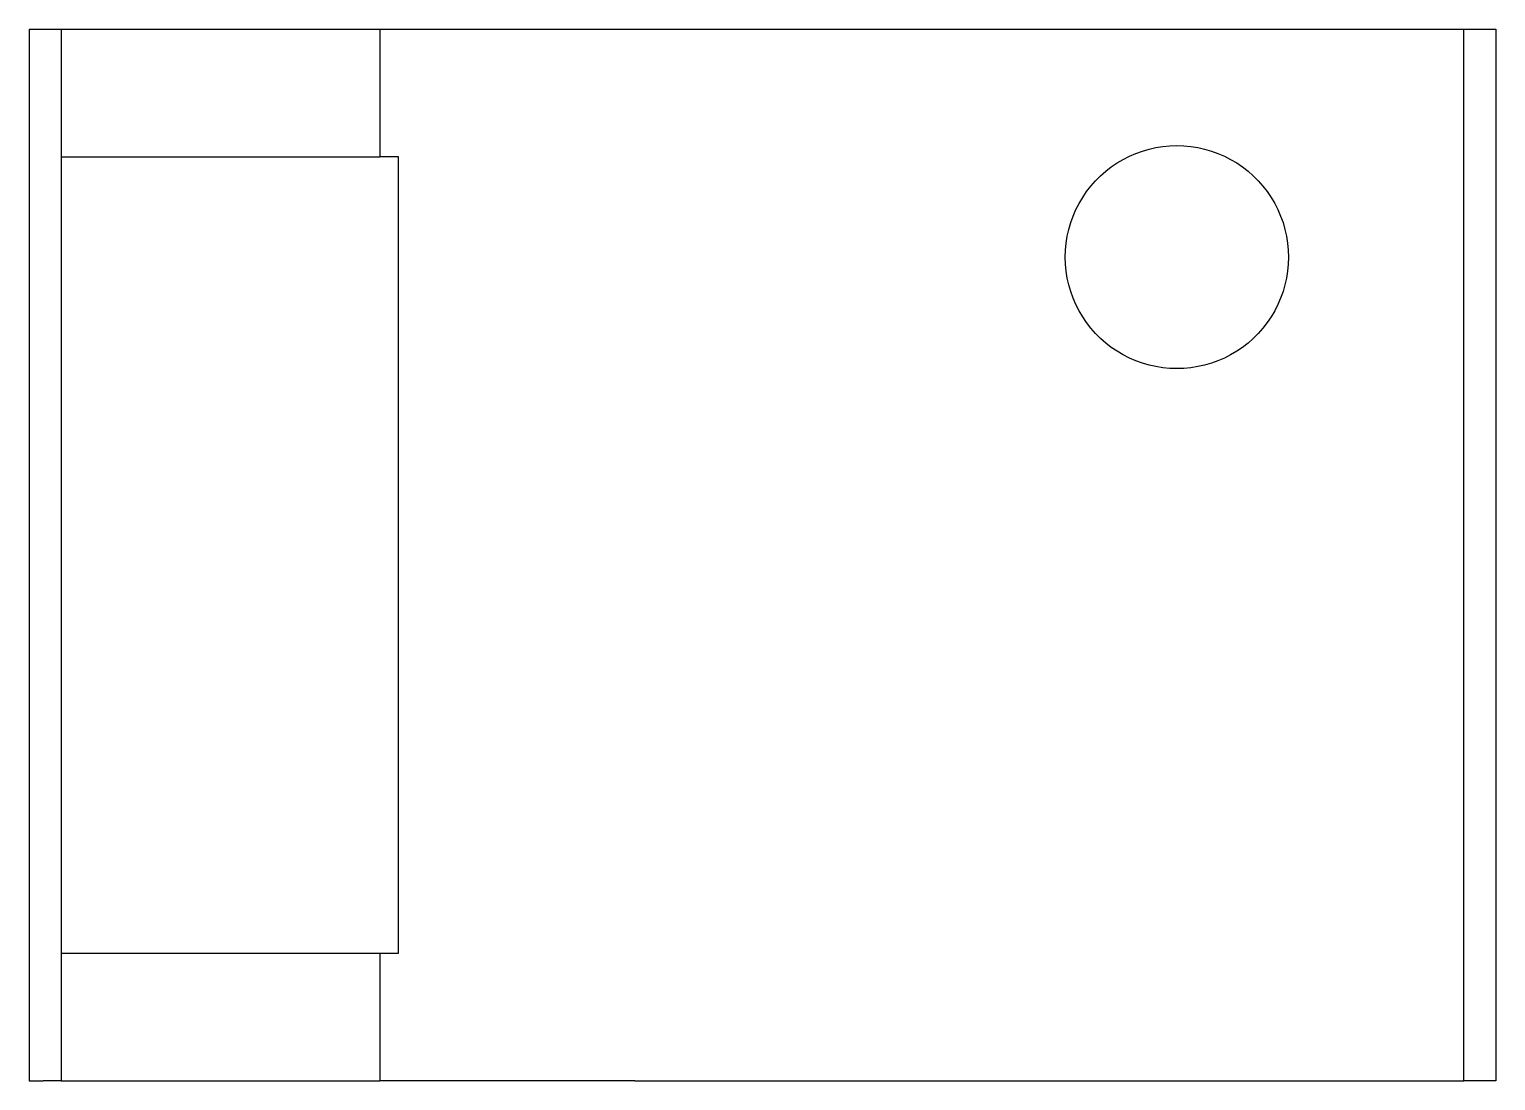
# Model space of a CAD drawing. Header units: metres. Extents: x -46 to 0, y 0 to 33.
import ezdxf

# ---------------------------------------------------------------- set-up
doc = ezdxf.new("R2010")
doc.units = ezdxf.units.M

msp = doc.modelspace()

# ---------------------------------------------------------------- linework, layer by layer
for points in [[(-46, 33), (-46, 32.34), (-46, 31.68), (-46, 31.02), (-46, 30.36), (-46, 29.7), (-46, 29.04), (-46, 28.38), (-46, 27.72), (-46, 27.06), (-46, 26.4), (-46, 25.74), (-46, 25.08), (-46, 24.42), (-46, 23.76), (-46, 23.1), (-46, 22.44), (-46, 21.78), (-46, 21.12), (-46, 20.46), (-46, 19.8), (-46, 19.14), (-46, 18.48), (-46, 17.82), (-46, 17.16), (-46, 16.5), (-46, 15.84), (-46, 15.18), (-46, 14.52), (-46, 13.86), (-46, 13.2), (-46, 12.54), (-46, 11.88), (-46, 11.22), (-46, 10.56), (-46, 9.9), (-46, 9.24), (-46, 8.58), (-46, 7.92), (-46, 7.26), (-46, 6.6), (-46, 5.94), (-46, 5.28), (-46, 4.62), (-46, 3.96), (-46, 3.3), (-46, 2.64), (-46, 1.98), (-46, 1.32), (-46, 0.66), (-46, 0)], [(-46, 33), (-45.999, 33), (-45.999, 33), (-45.998, 33), (-45.997, 33), (-45.995, 33), (-45.993, 33), (-45.991, 33), (-45.988, 33), (-45.985, 33), (-45.982, 33), (-45.979, 33), (-45.975, 33), (-45.97, 33), (-45.966, 33), (-45.961, 33), (-45.955, 33), (-45.95, 33), (-45.944, 33), (-45.937, 33), (-45.93, 33), (-45.923, 33), (-45.916, 33), (-45.908, 33), (-45.9, 33), (-45.892, 33), (-45.883, 33), (-45.873, 33), (-45.864, 33), (-45.854, 33), (-45.844, 33), (-45.834, 33), (-45.823, 33), (-45.812, 33), (-45.8, 33), (-45.788, 33), (-45.776, 33), (-45.764, 33), (-45.751, 33), (-45.738, 33), (-45.724, 33), (-45.71, 33), (-45.696, 33), (-45.682, 33), (-45.667, 33), (-45.652, 33), (-45.636, 33), (-45.621, 33), (-45.604, 33), (-45.588, 33), (-45.571, 33)], [(-45.571, 33), (-45.55, 33), (-45.528, 33), (-45.506, 33), (-45.485, 33), (-45.465, 33), (-45.444, 33), (-45.424, 33), (-45.405, 33), (-45.386, 33), (-45.368, 33), (-45.35, 33), (-45.332, 33), (-45.315, 33), (-45.298, 33), (-45.282, 33), (-45.267, 33), (-45.251, 33), (-45.236, 33), (-45.222, 33), (-45.208, 33), (-45.194, 33), (-45.181, 33), (-45.169, 33), (-45.156, 33), (-45.144, 33), (-45.133, 33), (-45.123, 33), (-45.112, 33), (-45.102, 33), (-45.093, 33), (-45.084, 33), (-45.075, 33), (-45.067, 33), (-45.06, 33), (-45.052, 33), (-45.046, 33), (-45.04, 33), (-45.034, 33), (-45.028, 33), (-45.024, 33), (-45.019, 33), (-45.015, 33), (-45.011, 33), (-45.009, 33), (-45.006, 33), (-45.004, 33), (-45.002, 33), (-45.002, 33), (-45.001, 33), (-45, 33)], [(-45, 33), (-45, 32.92), (-45, 32.84), (-45, 32.76), (-45, 32.68), (-45, 32.6), (-45, 32.52), (-45, 32.44), (-45, 32.36), (-45, 32.28), (-45, 32.2), (-45, 32.12), (-45, 32.04), (-45, 31.96), (-45, 31.88), (-45, 31.8), (-45, 31.72), (-45, 31.64), (-45, 31.56), (-45, 31.48), (-45, 31.4), (-45, 31.32), (-45, 31.24), (-45, 31.16), (-45, 31.08), (-45, 31), (-45, 30.92), (-45, 30.84), (-45, 30.76), (-45, 30.68), (-45, 30.6), (-45, 30.52), (-45, 30.44), (-45, 30.36), (-45, 30.28), (-45, 30.2), (-45, 30.12), (-45, 30.04), (-45, 29.96), (-45, 29.88), (-45, 29.8), (-45, 29.72), (-45, 29.64), (-45, 29.56), (-45, 29.48), (-45, 29.4), (-45, 29.32), (-45, 29.24), (-45, 29.16), (-45, 29.08), (-45, 29)], [(-45, 33), (-44.965, 33), (-44.93, 33), (-44.895, 33), (-44.83, 33), (-44.727, 33), (-44.623, 33), (-44.52, 33), (-44.362, 33), (-44.195, 33), (-44.028, 33), (-43.846, 33), (-43.624, 33), (-43.402, 33), (-43.181, 33), (-42.928, 33), (-42.662, 33), (-42.397, 33), (-42.127, 33), (-41.831, 33), (-41.535, 33), (-41.239, 33), (-40.935, 33), (-40.623, 33), (-40.312, 33), (-40, 33), (-39.688, 33), (-39.377, 33), (-39.065, 33), (-38.761, 33), (-38.465, 33), (-38.169, 33), (-37.873, 33), (-37.603, 33), (-37.338, 33), (-37.072, 33), (-36.819, 33), (-36.598, 33), (-36.376, 33), (-36.154, 33), (-35.972, 33), (-35.805, 33), (-35.638, 33), (-35.48, 33), (-35.377, 33), (-35.273, 33), (-35.17, 33), (-35.105, 33), (-35.07, 33), (-35.035, 33), (-35, 33)], [(-35, 33), (-35, 32.92), (-35, 32.84), (-35, 32.76), (-35, 32.68), (-35, 32.6), (-35, 32.52), (-35, 32.44), (-35, 32.36), (-35, 32.28), (-35, 32.2), (-35, 32.12), (-35, 32.04), (-35, 31.96), (-35, 31.88), (-35, 31.8), (-35, 31.72), (-35, 31.64), (-35, 31.56), (-35, 31.48), (-35, 31.4), (-35, 31.32), (-35, 31.24), (-35, 31.16), (-35, 31.08), (-35, 31), (-35, 30.92), (-35, 30.84), (-35, 30.76), (-35, 30.68), (-35, 30.6), (-35, 30.52), (-35, 30.44), (-35, 30.36), (-35, 30.28), (-35, 30.2), (-35, 30.12), (-35, 30.04), (-35, 29.96), (-35, 29.88), (-35, 29.8), (-35, 29.72), (-35, 29.64), (-35, 29.56), (-35, 29.48), (-35, 29.4), (-35, 29.32), (-35, 29.24), (-35, 29.16), (-35, 29.08), (-35, 29)], [(-35, 33), (-34.986, 33), (-34.972, 33), (-34.958, 33), (-34.932, 33), (-34.89, 33), (-34.848, 33), (-34.805, 33), (-34.74, 33), (-34.67, 33), (-34.601, 33), (-34.524, 33), (-34.427, 33), (-34.331, 33), (-34.235, 33), (-34.121, 33), (-33.999, 33), (-33.878, 33), (-33.753, 33), (-33.608, 33), (-33.462, 33), (-33.317, 33), (-33.159, 33), (-32.992, 33), (-32.824, 33), (-32.657, 33), (-32.47, 33), (-32.282, 33), (-32.095, 33), (-31.9, 33), (-31.695, 33), (-31.49, 33), (-31.286, 33), (-31.068, 33), (-30.848, 33), (-30.628, 33), (-30.405, 33), (-30.173, 33), (-29.941, 33), (-29.709, 33), (-29.47, 33), (-29.228, 33), (-28.987, 33), (-28.745, 33), (-28.497, 33), (-28.249, 33), (-28.002, 33), (-27.752, 33), (-27.502, 33), (-27.251, 33), (-27, 33)], [(-27, 33), (-26.48, 33), (-25.96, 33), (-25.44, 33), (-24.92, 33), (-24.4, 33), (-23.88, 33), (-23.36, 33), (-22.84, 33), (-22.32, 33), (-21.8, 33), (-21.28, 33), (-20.76, 33), (-20.24, 33), (-19.72, 33), (-19.2, 33), (-18.68, 33), (-18.16, 33), (-17.64, 33), (-17.12, 33), (-16.6, 33), (-16.08, 33), (-15.56, 33), (-15.04, 33), (-14.52, 33), (-14, 33), (-13.48, 33), (-12.96, 33), (-12.44, 33), (-11.92, 33), (-11.4, 33), (-10.88, 33), (-10.36, 33), (-9.84, 33), (-9.32, 33), (-8.8, 33), (-8.28, 33), (-7.76, 33), (-7.24, 33), (-6.72, 33), (-6.2, 33), (-5.68, 33), (-5.16, 33), (-4.64, 33), (-4.12, 33), (-3.6, 33), (-3.08, 33), (-2.56, 33), (-2.04, 33), (-1.52, 33), (-1, 33)], [(-1, 0), (-1, 0.66), (-1, 1.32), (-1, 1.98), (-1, 2.64), (-1, 3.3), (-1, 3.96), (-1, 4.62), (-1, 5.28), (-1, 5.94), (-1, 6.6), (-1, 7.26), (-1, 7.92), (-1, 8.58), (-1, 9.24), (-1, 9.9), (-1, 10.56), (-1, 11.22), (-1, 11.88), (-1, 12.54), (-1, 13.2), (-1, 13.86), (-1, 14.52), (-1, 15.18), (-1, 15.84), (-1, 16.5), (-1, 17.16), (-1, 17.82), (-1, 18.48), (-1, 19.14), (-1, 19.8), (-1, 20.46), (-1, 21.12), (-1, 21.78), (-1, 22.44), (-1, 23.1), (-1, 23.76), (-1, 24.42), (-1, 25.08), (-1, 25.74), (-1, 26.4), (-1, 27.06), (-1, 27.72), (-1, 28.38), (-1, 29.04), (-1, 29.7), (-1, 30.36), (-1, 31.02), (-1, 31.68), (-1, 32.34), (-1, 33)], [(-1, 33), (-0.98, 33), (-0.96, 33), (-0.94, 33), (-0.92, 33), (-0.9, 33), (-0.88, 33), (-0.86, 33), (-0.84, 33), (-0.82, 33), (-0.8, 33), (-0.78, 33), (-0.76, 33), (-0.74, 33), (-0.72, 33), (-0.7, 33), (-0.68, 33), (-0.66, 33), (-0.64, 33), (-0.62, 33), (-0.6, 33), (-0.58, 33), (-0.56, 33), (-0.54, 33), (-0.52, 33), (-0.5, 33), (-0.48, 33), (-0.46, 33), (-0.44, 33), (-0.42, 33), (-0.4, 33), (-0.38, 33), (-0.36, 33), (-0.34, 33), (-0.32, 33), (-0.3, 33), (-0.28, 33), (-0.26, 33), (-0.24, 33), (-0.22, 33), (-0.2, 33), (-0.18, 33), (-0.16, 33), (-0.14, 33), (-0.12, 33), (-0.1, 33), (-0.08, 33), (-0.06, 33), (-0.04, 33), (-0.02, 33), (0, 33)], [(0, 33), (0, 32.34), (0, 31.68), (0, 31.02), (0, 30.36), (0, 29.7), (0, 29.04), (0, 28.38), (0, 27.72), (0, 27.06), (0, 26.4), (0, 25.74), (0, 25.08), (0, 24.42), (0, 23.76), (0, 23.1), (0, 22.44), (0, 21.78), (0, 21.12), (0, 20.46), (0, 19.8), (0, 19.14), (0, 18.48), (0, 17.82), (0, 17.16), (0, 16.5), (0, 15.84), (0, 15.18), (0, 14.52), (0, 13.86), (0, 13.2), (0, 12.54), (0, 11.88), (0, 11.22), (0, 10.56), (0, 9.9), (0, 9.24), (0, 8.58), (0, 7.92), (0, 7.26), (0, 6.6), (0, 5.94), (0, 5.28), (0, 4.62), (0, 3.96), (0, 3.3), (0, 2.64), (0, 1.98), (0, 1.32), (0, 0.66), (0, 0)], [(-45, 29), (-45, 28.5), (-45, 28), (-45, 27.5), (-45, 27), (-45, 26.5), (-45, 26), (-45, 25.5), (-45, 25), (-45, 24.5), (-45, 24), (-45, 23.5), (-45, 23), (-45, 22.5), (-45, 22), (-45, 21.5), (-45, 21), (-45, 20.5), (-45, 20), (-45, 19.5), (-45, 19), (-45, 18.5), (-45, 18), (-45, 17.5), (-45, 17), (-45, 16.5), (-45, 16), (-45, 15.5), (-45, 15), (-45, 14.5), (-45, 14), (-45, 13.5), (-45, 13), (-45, 12.5), (-45, 12), (-45, 11.5), (-45, 11), (-45, 10.5), (-45, 10), (-45, 9.5), (-45, 9), (-45, 8.5), (-45, 8), (-45, 7.5), (-45, 7), (-45, 6.5), (-45, 6), (-45, 5.5), (-45, 5), (-45, 4.5), (-45, 4)], [(-45, 29), (-44.965, 29), (-44.93, 29), (-44.895, 29), (-44.83, 29), (-44.727, 29), (-44.623, 29), (-44.52, 29), (-44.362, 29), (-44.195, 29), (-44.028, 29), (-43.846, 29), (-43.624, 29), (-43.402, 29), (-43.181, 29), (-42.928, 29), (-42.662, 29), (-42.397, 29), (-42.127, 29), (-41.831, 29), (-41.535, 29), (-41.239, 29), (-40.935, 29), (-40.623, 29), (-40.312, 29), (-40, 29), (-39.688, 29), (-39.377, 29), (-39.065, 29), (-38.761, 29), (-38.465, 29), (-38.169, 29), (-37.873, 29), (-37.603, 29), (-37.338, 29), (-37.072, 29), (-36.819, 29), (-36.598, 29), (-36.376, 29), (-36.154, 29), (-35.972, 29), (-35.805, 29), (-35.638, 29), (-35.48, 29), (-35.377, 29), (-35.273, 29), (-35.17, 29), (-35.105, 29), (-35.07, 29), (-35.035, 29), (-35, 29)], [(-34.416, 29), (-34.438, 29), (-34.461, 29), (-34.483, 29), (-34.505, 29), (-34.525, 29), (-34.546, 29), (-34.567, 29), (-34.586, 29), (-34.605, 29), (-34.624, 29), (-34.643, 29), (-34.66, 29), (-34.678, 29), (-34.695, 29), (-34.712, 29), (-34.728, 29), (-34.743, 29), (-34.759, 29), (-34.773, 29), (-34.787, 29), (-34.802, 29), (-34.815, 29), (-34.828, 29), (-34.84, 29), (-34.853, 29), (-34.864, 29), (-34.875, 29), (-34.885, 29), (-34.896, 29), (-34.905, 29), (-34.914, 29), (-34.923, 29), (-34.931, 29), (-34.939, 29), (-34.946, 29), (-34.953, 29), (-34.959, 29), (-34.965, 29), (-34.971, 29), (-34.976, 29), (-34.98, 29), (-34.984, 29), (-34.988, 29), (-34.991, 29), (-34.993, 29), (-34.996, 29), (-34.997, 29), (-34.998, 29), (-34.999, 29), (-35, 29)], [(-34.416, 4), (-34.416, 4.5), (-34.416, 5), (-34.416, 5.5), (-34.416, 6), (-34.416, 6.5), (-34.416, 7), (-34.416, 7.5), (-34.416, 8), (-34.416, 8.5), (-34.416, 9), (-34.416, 9.5), (-34.416, 10), (-34.416, 10.5), (-34.416, 11), (-34.416, 11.5), (-34.416, 12), (-34.416, 12.5), (-34.416, 13), (-34.416, 13.5), (-34.416, 14), (-34.416, 14.5), (-34.416, 15), (-34.416, 15.5), (-34.416, 16), (-34.416, 16.5), (-34.416, 17), (-34.416, 17.5), (-34.416, 18), (-34.416, 18.5), (-34.416, 19), (-34.416, 19.5), (-34.416, 20), (-34.416, 20.5), (-34.416, 21), (-34.416, 21.5), (-34.416, 22), (-34.416, 22.5), (-34.416, 23), (-34.416, 23.5), (-34.416, 24), (-34.416, 24.5), (-34.416, 25), (-34.416, 25.5), (-34.416, 26), (-34.416, 26.5), (-34.416, 27), (-34.416, 27.5), (-34.416, 28), (-34.416, 28.5), (-34.416, 29)], [(-13.5, 25.85), (-13.493, 26.07), (-13.472, 26.289), (-13.438, 26.506), (-13.39, 26.72), (-13.329, 26.932), (-13.254, 27.138), (-13.167, 27.34), (-13.067, 27.536), (-12.955, 27.725), (-12.832, 27.907), (-12.697, 28.081), (-12.551, 28.246), (-12.396, 28.401), (-12.231, 28.547), (-12.057, 28.682), (-11.875, 28.805), (-11.686, 28.917), (-11.49, 29.017), (-11.288, 29.104), (-11.082, 29.179), (-10.87, 29.24), (-10.656, 29.288), (-10.439, 29.322), (-10.22, 29.343), (-10, 29.35), (-9.78, 29.343), (-9.561, 29.322), (-9.344, 29.288), (-9.13, 29.24), (-8.918, 29.179), (-8.712, 29.104), (-8.51, 29.017), (-8.314, 28.917), (-8.125, 28.805), (-7.943, 28.682), (-7.769, 28.547), (-7.604, 28.401), (-7.449, 28.246), (-7.303, 28.081), (-7.168, 27.907), (-7.045, 27.725), (-6.933, 27.536), (-6.833, 27.34), (-6.746, 27.138), (-6.671, 26.932), (-6.61, 26.72), (-6.562, 26.506), (-6.528, 26.289), (-6.507, 26.07), (-6.5, 25.85)], [(-6.5, 25.85), (-6.507, 25.63), (-6.528, 25.411), (-6.562, 25.194), (-6.61, 24.98), (-6.671, 24.768), (-6.746, 24.562), (-6.833, 24.36), (-6.933, 24.164), (-7.045, 23.975), (-7.168, 23.793), (-7.303, 23.619), (-7.449, 23.454), (-7.604, 23.299), (-7.769, 23.153), (-7.943, 23.018), (-8.125, 22.895), (-8.314, 22.783), (-8.51, 22.683), (-8.712, 22.596), (-8.918, 22.521), (-9.13, 22.46), (-9.344, 22.412), (-9.561, 22.378), (-9.78, 22.357), (-10, 22.35), (-10.22, 22.357), (-10.439, 22.378), (-10.656, 22.412), (-10.87, 22.46), (-11.082, 22.521), (-11.288, 22.596), (-11.49, 22.683), (-11.686, 22.783), (-11.875, 22.895), (-12.057, 23.018), (-12.231, 23.153), (-12.396, 23.299), (-12.551, 23.454), (-12.697, 23.619), (-12.832, 23.793), (-12.955, 23.975), (-13.067, 24.164), (-13.167, 24.36), (-13.254, 24.562), (-13.329, 24.768), (-13.39, 24.98), (-13.438, 25.194), (-13.472, 25.411), (-13.493, 25.63), (-13.5, 25.85)], [(-45, 4), (-45, 3.92), (-45, 3.84), (-45, 3.76), (-45, 3.68), (-45, 3.6), (-45, 3.52), (-45, 3.44), (-45, 3.36), (-45, 3.28), (-45, 3.2), (-45, 3.12), (-45, 3.04), (-45, 2.96), (-45, 2.88), (-45, 2.8), (-45, 2.72), (-45, 2.64), (-45, 2.56), (-45, 2.48), (-45, 2.4), (-45, 2.32), (-45, 2.24), (-45, 2.16), (-45, 2.08), (-45, 2), (-45, 1.92), (-45, 1.84), (-45, 1.76), (-45, 1.68), (-45, 1.6), (-45, 1.52), (-45, 1.44), (-45, 1.36), (-45, 1.28), (-45, 1.2), (-45, 1.12), (-45, 1.04), (-45, 0.96), (-45, 0.88), (-45, 0.8), (-45, 0.72), (-45, 0.64), (-45, 0.56), (-45, 0.48), (-45, 0.4), (-45, 0.32), (-45, 0.24), (-45, 0.16), (-45, 0.08), (-45, 0)], [(-45, 4), (-44.965, 4), (-44.93, 4), (-44.895, 4), (-44.83, 4), (-44.727, 4), (-44.623, 4), (-44.52, 4), (-44.362, 4), (-44.195, 4), (-44.028, 4), (-43.846, 4), (-43.624, 4), (-43.402, 4), (-43.181, 4), (-42.928, 4), (-42.662, 4), (-42.397, 4), (-42.127, 4), (-41.831, 4), (-41.535, 4), (-41.239, 4), (-40.935, 4), (-40.623, 4), (-40.312, 4), (-40, 4), (-39.688, 4), (-39.377, 4), (-39.065, 4), (-38.761, 4), (-38.465, 4), (-38.169, 4), (-37.873, 4), (-37.603, 4), (-37.338, 4), (-37.072, 4), (-36.819, 4), (-36.598, 4), (-36.376, 4), (-36.154, 4), (-35.972, 4), (-35.805, 4), (-35.638, 4), (-35.48, 4), (-35.377, 4), (-35.273, 4), (-35.17, 4), (-35.105, 4), (-35.07, 4), (-35.035, 4), (-35, 4)], [(-35, 4), (-35, 3.92), (-35, 3.84), (-35, 3.76), (-35, 3.68), (-35, 3.6), (-35, 3.52), (-35, 3.44), (-35, 3.36), (-35, 3.28), (-35, 3.2), (-35, 3.12), (-35, 3.04), (-35, 2.96), (-35, 2.88), (-35, 2.8), (-35, 2.72), (-35, 2.64), (-35, 2.56), (-35, 2.48), (-35, 2.4), (-35, 2.32), (-35, 2.24), (-35, 2.16), (-35, 2.08), (-35, 2), (-35, 1.92), (-35, 1.84), (-35, 1.76), (-35, 1.68), (-35, 1.6), (-35, 1.52), (-35, 1.44), (-35, 1.36), (-35, 1.28), (-35, 1.2), (-35, 1.12), (-35, 1.04), (-35, 0.96), (-35, 0.88), (-35, 0.8), (-35, 0.72), (-35, 0.64), (-35, 0.56), (-35, 0.48), (-35, 0.4), (-35, 0.32), (-35, 0.24), (-35, 0.16), (-35, 0.08), (-35, 0)], [(-35, 4), (-34.999, 4), (-34.998, 4), (-34.997, 4), (-34.996, 4), (-34.993, 4), (-34.991, 4), (-34.988, 4), (-34.984, 4), (-34.98, 4), (-34.976, 4), (-34.971, 4), (-34.965, 4), (-34.959, 4), (-34.953, 4), (-34.946, 4), (-34.939, 4), (-34.931, 4), (-34.923, 4), (-34.914, 4), (-34.905, 4), (-34.896, 4), (-34.885, 4), (-34.875, 4), (-34.864, 4), (-34.853, 4), (-34.84, 4), (-34.828, 4), (-34.815, 4), (-34.802, 4), (-34.787, 4), (-34.773, 4), (-34.759, 4), (-34.743, 4), (-34.728, 4), (-34.712, 4), (-34.695, 4), (-34.678, 4), (-34.66, 4), (-34.643, 4), (-34.624, 4), (-34.605, 4), (-34.586, 4), (-34.567, 4), (-34.546, 4), (-34.525, 4), (-34.505, 4), (-34.483, 4), (-34.461, 4), (-34.438, 4), (-34.416, 4)], [(-46, 0), (-45.999, 0), (-45.999, 0), (-45.998, 0), (-45.997, 0), (-45.995, 0), (-45.993, 0), (-45.991, 0), (-45.988, 0), (-45.985, 0), (-45.982, 0), (-45.979, 0), (-45.975, 0), (-45.97, 0), (-45.966, 0), (-45.961, 0), (-45.955, 0), (-45.95, 0), (-45.944, 0), (-45.937, 0), (-45.93, 0), (-45.923, 0), (-45.916, 0), (-45.908, 0), (-45.9, 0), (-45.892, 0), (-45.883, 0), (-45.873, 0), (-45.864, 0), (-45.854, 0), (-45.844, 0), (-45.834, 0), (-45.823, 0), (-45.812, 0), (-45.8, 0), (-45.788, 0), (-45.776, 0), (-45.764, 0), (-45.751, 0), (-45.738, 0), (-45.724, 0), (-45.71, 0), (-45.696, 0), (-45.682, 0), (-45.667, 0), (-45.652, 0), (-45.636, 0), (-45.621, 0), (-45.604, 0), (-45.588, 0), (-45.571, 0)], [(-45, 0), (-45.001, 0), (-45.002, 0), (-45.002, 0), (-45.004, 0), (-45.006, 0), (-45.009, 0), (-45.011, 0), (-45.015, 0), (-45.019, 0), (-45.024, 0), (-45.028, 0), (-45.034, 0), (-45.04, 0), (-45.046, 0), (-45.052, 0), (-45.06, 0), (-45.067, 0), (-45.075, 0), (-45.084, 0), (-45.093, 0), (-45.102, 0), (-45.112, 0), (-45.123, 0), (-45.133, 0), (-45.144, 0), (-45.156, 0), (-45.169, 0), (-45.181, 0), (-45.194, 0), (-45.208, 0), (-45.222, 0), (-45.236, 0), (-45.251, 0), (-45.267, 0), (-45.282, 0), (-45.298, 0), (-45.315, 0), (-45.332, 0), (-45.35, 0), (-45.368, 0), (-45.386, 0), (-45.405, 0), (-45.424, 0), (-45.444, 0), (-45.465, 0), (-45.485, 0), (-45.506, 0), (-45.528, 0), (-45.55, 0), (-45.571, 0)], [(-45, 0), (-44.965, 0), (-44.93, 0), (-44.895, 0), (-44.83, 0), (-44.727, 0), (-44.623, 0), (-44.52, 0), (-44.362, 0), (-44.195, 0), (-44.028, 0), (-43.846, 0), (-43.624, 0), (-43.402, 0), (-43.181, 0), (-42.928, 0), (-42.662, 0), (-42.397, 0), (-42.127, 0), (-41.831, 0), (-41.535, 0), (-41.239, 0), (-40.935, 0), (-40.623, 0), (-40.312, 0), (-40, 0), (-39.688, 0), (-39.377, 0), (-39.065, 0), (-38.761, 0), (-38.465, 0), (-38.169, 0), (-37.873, 0), (-37.603, 0), (-37.338, 0), (-37.072, 0), (-36.819, 0), (-36.598, 0), (-36.376, 0), (-36.154, 0), (-35.972, 0), (-35.805, 0), (-35.638, 0), (-35.48, 0), (-35.377, 0), (-35.273, 0), (-35.17, 0), (-35.105, 0), (-35.07, 0), (-35.035, 0), (-35, 0)], [(-27, 0), (-27.251, 0), (-27.502, 0), (-27.752, 0), (-28.002, 0), (-28.249, 0), (-28.497, 0), (-28.745, 0), (-28.987, 0), (-29.228, 0), (-29.47, 0), (-29.709, 0), (-29.941, 0), (-30.173, 0), (-30.405, 0), (-30.628, 0), (-30.848, 0), (-31.068, 0), (-31.286, 0), (-31.49, 0), (-31.695, 0), (-31.9, 0), (-32.095, 0), (-32.282, 0), (-32.47, 0), (-32.657, 0), (-32.824, 0), (-32.992, 0), (-33.159, 0), (-33.317, 0), (-33.462, 0), (-33.608, 0), (-33.753, 0), (-33.878, 0), (-33.999, 0), (-34.121, 0), (-34.235, 0), (-34.331, 0), (-34.427, 0), (-34.524, 0), (-34.601, 0), (-34.67, 0), (-34.74, 0), (-34.805, 0), (-34.848, 0), (-34.89, 0), (-34.932, 0), (-34.958, 0), (-34.972, 0), (-34.986, 0), (-35, 0)], [(-27, 0), (-26.48, 0), (-25.96, 0), (-25.44, 0), (-24.92, 0), (-24.4, 0), (-23.88, 0), (-23.36, 0), (-22.84, 0), (-22.32, 0), (-21.8, 0), (-21.28, 0), (-20.76, 0), (-20.24, 0), (-19.72, 0), (-19.2, 0), (-18.68, 0), (-18.16, 0), (-17.64, 0), (-17.12, 0), (-16.6, 0), (-16.08, 0), (-15.56, 0), (-15.04, 0), (-14.52, 0), (-14, 0), (-13.48, 0), (-12.96, 0), (-12.44, 0), (-11.92, 0), (-11.4, 0), (-10.88, 0), (-10.36, 0), (-9.84, 0), (-9.32, 0), (-8.8, 0), (-8.28, 0), (-7.76, 0), (-7.24, 0), (-6.72, 0), (-6.2, 0), (-5.68, 0), (-5.16, 0), (-4.64, 0), (-4.12, 0), (-3.6, 0), (-3.08, 0), (-2.56, 0), (-2.04, 0), (-1.52, 0), (-1, 0)], [(0, 0), (-0.02, 0), (-0.04, 0), (-0.06, 0), (-0.08, 0), (-0.1, 0), (-0.12, 0), (-0.14, 0), (-0.16, 0), (-0.18, 0), (-0.2, 0), (-0.22, 0), (-0.24, 0), (-0.26, 0), (-0.28, 0), (-0.3, 0), (-0.32, 0), (-0.34, 0), (-0.36, 0), (-0.38, 0), (-0.4, 0), (-0.42, 0), (-0.44, 0), (-0.46, 0), (-0.48, 0), (-0.5, 0), (-0.52, 0), (-0.54, 0), (-0.56, 0), (-0.58, 0), (-0.6, 0), (-0.62, 0), (-0.64, 0), (-0.66, 0), (-0.68, 0), (-0.7, 0), (-0.72, 0), (-0.74, 0), (-0.76, 0), (-0.78, 0), (-0.8, 0), (-0.82, 0), (-0.84, 0), (-0.86, 0), (-0.88, 0), (-0.9, 0), (-0.92, 0), (-0.94, 0), (-0.96, 0), (-0.98, 0), (-1, 0)]]:
    msp.add_lwpolyline(points)

doc.saveas('drawing.dxf')
